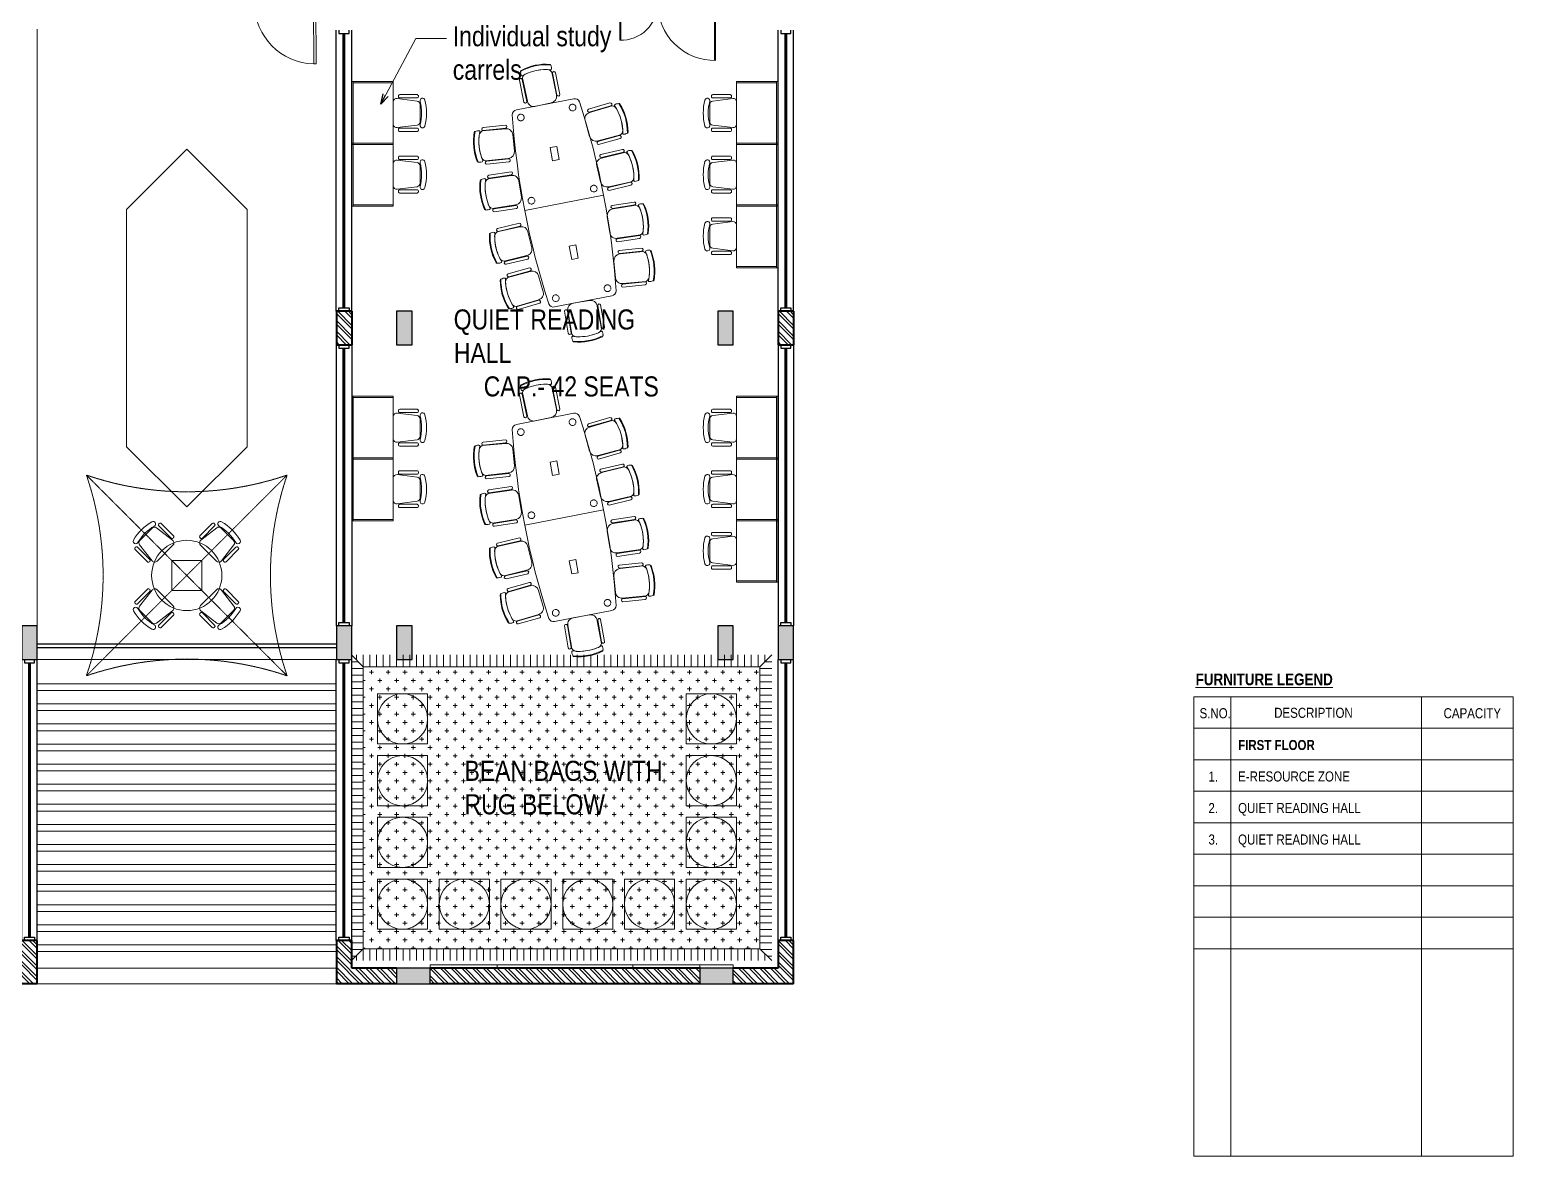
# Model space of a CAD drawing. Header units: inches. Extents: x 3461478 to 3553662, y 1119443 to 1186010.
# Drawn here: x 3531496 to 3553662, y 1127485 to 1144317 of the extents above; entities that cross this region are included whole.
import ezdxf

# ---------------------------------------------------------------- set-up
doc = ezdxf.new("R2010")
doc.units = ezdxf.units.IN
doc.header["$LTSCALE"] = 5
doc.header["$MEASUREMENT"] = 0
for name, pattern in [('1044 - Mafoi - Base File$0$DASHED2', [0.375, 0.25, -0.125]), ('DASHED2', [0.375, 0.25, -0.125]), ('HIDDEN', [0.375, 0.25, -0.125])]:
    doc.linetypes.add(name, pattern=pattern)
doc.layers.get('0').update_dxf_attribs({"lineweight": 13})
for name, color, linetype, lineweight in [('door', 3, 'Continuous', 9), ('ele', 51, 'Continuous', 18), ('furniture', 95, 'Continuous', 18), ('hatch', 8, 'Continuous', 9), ('hidden', 8, 'HIDDEN', 13), ('S-Concrete', 6, 'Continuous', 30), ('steps', 25, 'Continuous', 9), ('text', 190, 'Continuous', 20), ('wall', 1, 'Continuous', 40)]:
    doc.layers.add(name, color=color, linetype=linetype, lineweight=lineweight)
doc.layers.add('Railng', color=203, linetype='Continuous')
doc.layers.add('win', color=4, linetype='Continuous')
doc.styles.get("Standard").update_dxf_attribs({"font": 'swissc.ttf', "height": 350})
doc.dimstyles.get("Standard").update_dxf_attribs({"dimtxt": 100, "dimasz": 50, "dimexe": 50, "dimexo": 50, "dimgap": 1, "dimtad": 0, "dimdec": 0, "dimzin": 4, "dimdsep": 46, "dimtxsty": 'Standard', "dimblk1": 'ARCHTICK', "dimblk2": 'ARCHTICK', "dimsah": 1, "dimcen": 0, "dimdle": 50, "dimclrd": 45, "dimclre": 45, "dimclrt": 256, "dimadec": 0, "dimazin": 0, "dimtfac": 4, "dimtdec": 0, "dimtofl": 0, "dimtmove": 2, "dimatfit": 0, "dimldrblk": 'OPEN30', "dimfxl": 0, "dimtolj": 1, "dimtzin": 0, "dimlwd": 18, "dimlwe": 18, "dimarcsym": 0})
pattern_1 = [(135, (3710434.9, 790596.53), (-79.549513, -79.549513), []), (135, (3710434.9, 790649.57), (-79.549513, -79.549513), [])]
pattern_2 = [(90, (-3544522.58, -1160126), (-100, 6e-15), [])]
pattern_3 = [(0, (-3544522.58, -1160126), (0, 100), [])]

# ---------------------------------------------------------------- blocks, each defined once
blk = doc.blocks.new('w6')
at = {"layer": 'win', "color": 2, "lineweight": 60}
blk.add_line((-503968, -64799), (-499868, -64799), dxfattribs=at)
at = {"layer": 'win'}
for points in [[(-504018, -64684), (-499818, -64684)], [(-504018, -64724), (-503968, -64724), (-503968, -64874), (-504018, -64874)], [(-499818, -64724), (-499868, -64724), (-499868, -64874), (-499818, -64874)], [(-504018, -64914), (-499818, -64914)]]:
    blk.add_lwpolyline(points, dxfattribs=at)
blk = doc.blocks.new('ABL_Door_S - 1000 x 2100-11-3 Second Floor Lvl')
at = {"layer": 'door', "color": 5}
for p, q in [((-500, 38), (-450, 38)), ((-500, -38), (-500, 38)), ((-450, 38), (-450, -3)), ((450, 38), (450, -3)), ((500, 38), (450, 38)), ((500, -38), (500, 38)), ((-500, -38), (-465, -38)), ((-465, -3), (-450, -3)), ((-465, -38), (-465, -3)), ((-430, -38), (-465, -38)), ((465, -3), (450, -3)), ((465, -38), (465, -3)), ((500, -38), (465, -38))]:
    blk.add_line(p, q, dxfattribs=at)
at = {"layer": 'door', "color": 5, "lineweight": 18}
for p, q in [((-465, -38), (-465, -902)), ((-430, -38), (-430, -902)), ((-430, -902), (-465, -902))]:
    blk.add_line(p, q, dxfattribs=at)
at = {"layer": 'door'}
blk.add_arc((-450, -3), 900, 271.2733, 0, dxfattribs=at)
blk = doc.blocks.new('Big Door Garbage')
at = {"layer": 'door', "color": 5, "lineweight": 18}
for p, q in [((-12550, 128778), (-12500, 128778)), ((-12550, 128703), (-12550, 128778)), ((-12550, 128703), (-12515, 128703)), ((-12515, 128738), (-12500, 128738)), ((-12515, 128703), (-12515, 128738)), ((-12500, 128703), (-12515, 128703)), ((-12515, 128700), (-12515, 128189)), ((-12500, 128778), (-12500, 128738)), ((-12499, 128700), (-12499, 128189)), ((-11101, 128700), (-11101, 127889)), ((-11100, 128778), (-11100, 128738)), ((-11050, 128778), (-11100, 128778)), ((-11085, 128738), (-11100, 128738)), ((-11100, 128703), (-11085, 128703)), ((-11085, 128703), (-11085, 128738)), ((-11050, 128703), (-11085, 128703)), ((-11085, 128700), (-11085, 127889)), ((-11050, 128703), (-11050, 128778))]:
    blk.add_line(p, q, dxfattribs=at)
at = {"layer": 'door', "lineweight": 18}
for centre, radius, start, end in [((-12499, 128738), 549, 268.3162, 0), ((-11101, 128738), 849, 180, 271.3223)]:
    blk.add_arc(centre, radius, start, end, dxfattribs=at)
blk = doc.blocks.new('col 400 x 230')
at = {"layer": 'hatch'}
blk.add_hatch(color=256, dxfattribs=at).paths.add_polyline_path([(230, -500), (230, 0), (0, 0), (0, -500)])
at = {"layer": 'S-Concrete'}
blk.add_lwpolyline([(230, -500), (230, 0), (0, 0), (0, -500)], close=True, dxfattribs=at)
blk = doc.blocks.new('LIBRARY COLUMNS - 26.07.10')
at = {"layer": 'S-Concrete', "rotation": 270}
for p in [(225217, 234726), (225217, 230026), (225217, 229126), (229917, 229126), (225217, 224326), (229917, 224326), (225217, 223426)]:
    blk.add_blockref('col 400 x 230', p, dxfattribs=at)
at = {"layer": 'S-Concrete'}
for p in [(219872, 229126), (219872, 224596)]:
    blk.add_blockref('col 400 x 230', p, dxfattribs=at)
blk = doc.blocks.new('CH2')
at = {"linetype": 'ByBlock'}
for points in [[(175, -97, 1), (194, -25, 0.127017), (-194, -25, 1), (-175, -97, -0.127017)], [(-255, -122), (-245, -122, -0.414214), (-225, -142), (-225, -402, -0.414214), (-245, -422), (-255, -422, -0.414214), (-275, -402), (-275, -142, -0.414214)], [(131, -97), (-131, -97, 0.378242), (-180, -141), (-218, -441, 0.451123), (-168, -497), (168, -497, 0.451123), (218, -441), (180, -141, 0.378242)], [(255, -122), (245, -122, 0.414214), (225, -142), (225, -402, 0.414214), (245, -422), (255, -422, 0.414214), (275, -402), (275, -142, 0.414214)]]:
    blk.add_lwpolyline(points, format="xyb", close=True, dxfattribs=at)
blk = doc.blocks.new('WEGHWERH')
at = {"layer": 'furniture'}
for points in [[(340672, 248130), (340652, 248130), (340652, 247530), (340672, 247530)], [(340672, 248130), (341572, 248130), (341572, 247530), (340672, 247530)], [(341592, 247530), (341572, 247530), (341572, 248130), (341592, 248130)], [(340652, 247530), (341592, 247530), (341592, 247510), (340652, 247510)]]:
    blk.add_lwpolyline(points, close=True, dxfattribs=at)
blk.add_blockref('CH2', (341122, 248627), dxfattribs=at)
blk = doc.blocks.new('A$C39E51918')
at = {"layer": 'furniture'}
h = blk.add_hatch(dxfattribs=at)
h.set_pattern_fill('_USER', color=256, scale=100, angle=90, style=0, pattern_type=0)
h.set_pattern_definition(pattern_2)
h.paths.add_polyline_path([(-176, 4390), (6104, 4390), (5928, 4214), (0, 4214)])
h = blk.add_hatch(dxfattribs=at)
h.set_pattern_fill('_USER', color=256, scale=100, style=0, pattern_type=0)
h.set_pattern_definition(pattern_3)
h.paths.add_polyline_path([(-176, -176), (-176, 4390), (0, 4214), (0, 0)])
h = blk.add_hatch(dxfattribs=at)
h.set_pattern_fill('CROSS', color=8, scale=500, angle=270, style=0)
h.set_pattern_definition([(270, (-3544522.58, -1160126), (125, -125), [62.5, -187.5]), (0, (-3544553.83, -1160157.25), (125, 125), [62.5, -187.5])])
h.paths.add_polyline_path([(5928, 4214), (0, 4214), (0, 0), (5928, 0)])
h = blk.add_hatch(dxfattribs=at)
h.set_pattern_fill('_USER', color=256, scale=100, style=0, pattern_type=0)
h.set_pattern_definition(pattern_3)
h.paths.add_polyline_path([(5928, 0), (5928, 4214), (6104, 4390), (6104, -176)])
h = blk.add_hatch(dxfattribs=at)
h.set_pattern_fill('_USER', color=256, scale=100, angle=90, style=0, pattern_type=0)
h.set_pattern_definition(pattern_2)
h.paths.add_polyline_path([(0, 0), (5928, 0), (6104, -176), (-176, -176)])
for points in [[(0, 4214), (-176, 4390)], [(5928, 4214), (0, 4214), (0, 0), (5928, 0), (5928, 4214)], [(5928, 4214), (6104, 4390)], [(0, 0), (-176, -176)], [(5928, 0), (6104, -176)]]:
    blk.add_lwpolyline(points, dxfattribs=at)
blk.add_lwpolyline([(0, 0), (5928, 0), (5928, 4214), (0, 4214)], close=True, dxfattribs=at)
blk = doc.blocks.new('_ArchTick')
at = {"color": 84, "linetype": 'ByBlock', "true_color": 0x248f00, "const_width": 0.15}
blk.add_lwpolyline([(-0.5, -0.5), (0.5, 0.5)], dxfattribs=at)
blk = doc.blocks.new('_Open30')
at = {"color": 0, "linetype": 'ByBlock', "lineweight": -2}
for p, q in [((-1, 0.27), (0, 0)), ((0, 0), (-1, -0.27)), ((0, 0), (-1, 0))]:
    blk.add_line(p, q, dxfattribs=at)
blk = doc.blocks.new('10seater')
at = {"layer": 'furniture', "ltscale": 10}
for p, q in [((-13119, -44095), (-13119, -45295)), ((-14619, -45133), (-14619, -44258)), ((-11619, -44258), (-11619, -45133))]:
    blk.add_line(p, q, dxfattribs=at)
for points in [[(-13969, -44645), (-13769, -44645), (-13769, -44745), (-13969, -44745)], [(-12269, -44645), (-12469, -44645), (-12469, -44745), (-12269, -44745)]]:
    blk.add_lwpolyline(points, close=True, dxfattribs=at)
at = {"layer": 'furniture', "linetype": '1044 - Mafoi - Base File$0$DASHED2'}
for centre in [(-14494, -44302), (-12994, -44221), (-11744, -44302), (-14494, -45089), (-12994, -45170), (-11744, -45089)]:
    blk.add_circle(centre, 50, dxfattribs=at)
at = {"layer": 'furniture', "ltscale": 10}
for centre, radius, start, end in [((-13119, -55827), 11732, 82.9577, 97.0423), ((-14544, -44258), 75, 100.2345, 180), ((-11694, -44258), 75, 0, 79.7655), ((-14544, -45133), 75, 180, 259.7655), ((-13119, -33564), 11732, 262.9577, 277.0423), ((-11694, -45133), 75, 280.2345, 0)]:
    blk.add_arc(centre, radius, start, end, dxfattribs=at)
blk = doc.blocks.new('PCH-7002')
at = {"layer": 'furniture', "ltscale": 10}
for p, q in [((-230, -110), (-234, -102)), ((-232, -63), (-230, -45)), ((231, -101), (226, -109)), ((231, -45), (232, -63))]:
    blk.add_line(p, q, dxfattribs=at)
for points in [[(-275, -170), (-275, -504, 0.852923), (-230, -504), (-230, -167, 0.927767), (-275, -170, 0.846265)], [(-222, -495), (-222, -503, 0.415681), (-127, -600), (122, -600, 0.405093), (222, -503), (222, -495), (225, -150, 0.299066), (145, -95, 0.10223), (-145, -95, 0.299471), (-225, -150), (-222, -503)], [(275, -170), (275, -504, -0.852923), (230, -504), (230, -167, -0.927767), (275, -170, -0.846265)]]:
    blk.add_lwpolyline(points, format="xyb", dxfattribs=at)
for centre, radius, start, end in [((-166, -86), 70.2, 160.9899, 193.0739), ((0, -796), 786, 72.8867, 106.9841), ((-215, -45), 15, 107.1294, 180), ((-220, -99), 15, 229.0423, 275.6572), ((0, -796), 796, 74.0279, 105.9721), ((0, -806), 726, 72.4725, 107.5275), ((217, -98), 15, 264.3816, 310.9577), ((211, -50), 20.8, 13.71, 67.6587), ((163, -80), 71.5, 343.1435, 13.8125)]:
    blk.add_arc(centre, radius, start, end, dxfattribs=at)
blk = doc.blocks.new('canopy')
for p, q in [((-3000, 3000), (3000, -3000)), ((-3000, -3000), (3000, 3000))]:
    blk.add_line(p, q)
for centre, start, end in [((0, 11750), 251.0754, 288.9246), ((-11750, 0), 341.0754, 18.9246), ((11750, 0), 161.0754, 198.9246), ((0, -11750), 71.0754, 108.9246)]:
    blk.add_arc(centre, 9250, start, end)
blk = doc.blocks.new('TALK 1050DIA')
at = {"linetype": 'DASHED2'}
blk.add_lwpolyline([(153417, 84916), (153867, 84916), (153867, 84466), (153417, 84466)], close=True, dxfattribs=at)
blk.add_circle((153642, 84691), 525)
blk = doc.blocks.new('Godrej Chair')
at = {"layer": 'furniture', "linetype": 'ByBlock'}
for points in [[(175, -97, 1), (194, -25, 0.127017), (-194, -25, 1), (-175, -97, -0.127017)], [(-255, -122), (-245, -122, -0.414214), (-225, -142), (-225, -402, -0.414214), (-245, -422), (-255, -422, -0.414214), (-275, -402), (-275, -142, -0.414214)], [(131, -97), (-131, -97, 0.378242), (-180, -141), (-218, -441, 0.451123), (-168, -497), (168, -497, 0.451123), (218, -441), (180, -141, 0.378242)], [(255, -122), (245, -122, 0.414214), (225, -142), (225, -402, 0.414214), (245, -422), (255, -422, 0.414214), (275, -402), (275, -142, 0.414214)]]:
    blk.add_lwpolyline(points, format="xyb", close=True, dxfattribs=at)

msp = doc.modelspace()

# ---------------------------------------------------------------- hatches: boundary and pattern name
at = {"layer": 'hatch'}
h = msp.add_hatch(dxfattribs=at)
h.set_pattern_fill('ANSI32', color=256, scale=300, angle=90, style=0)
h.set_pattern_definition([(135, (3334673.56, 1678929.29), (-79.549513, -79.549513), []), (135, (3334673.56, 1678982.33), (-79.549513, -79.549513), [])])
h.paths.add_polyline_path([(3536078, 1140109), (3536078, 1139909), (3536193, 1139909), (3536193, 1140109)])
h.paths.add_polyline_path([(3536078, 1139909), (3536078, 1139609), (3536193, 1139609), (3536193, 1139909)])
h.paths.add_polyline_path([(3536193, 1139909), (3536193, 1139609), (3536308, 1139609), (3536308, 1139909)])
h.paths.add_polyline_path([(3536193, 1140109), (3536193, 1139909), (3536308, 1139909), (3536308, 1140109)])
h = msp.add_hatch(dxfattribs=at)
h.set_pattern_fill('ANSI32', color=256, scale=300, angle=90, style=0)
h.set_pattern_definition([(135, (3341273.56, 1678929.29), (-79.549513, -79.549513), []), (135, (3341273.56, 1678982.33), (-79.549513, -79.549513), [])])
h.paths.add_polyline_path([(3542678, 1140109), (3542678, 1139909), (3542793, 1139909), (3542793, 1140109)])
h.paths.add_polyline_path([(3542678, 1139909), (3542678, 1139609), (3542793, 1139609), (3542793, 1139909)])
h.paths.add_polyline_path([(3542793, 1139909), (3542793, 1139609), (3542908, 1139609), (3542908, 1139909)])
h.paths.add_polyline_path([(3542793, 1140109), (3542793, 1139909), (3542908, 1139909), (3542908, 1140109)])
h = msp.add_hatch(dxfattribs=at)
h.set_pattern_fill('ANSI32', color=256, scale=300, angle=90, style=0)
h.set_pattern_definition(pattern_1)
h.paths.add_polyline_path([(3525008, 1130294), (3525008, 1130709), (3524778, 1130709), (3524778, 1130064), (3525678, 1130064), (3525678, 1130294)])
h.paths.add_polyline_path([(3526178, 1130294), (3526178, 1130064), (3530208, 1130064), (3530208, 1130294)])
h.paths.add_polyline_path([(3530708, 1130294), (3530708, 1130064), (3531608, 1130064), (3531608, 1130709), (3531378, 1130709), (3531378, 1130294)])
h = msp.add_hatch(dxfattribs=at)
h.set_pattern_fill('ANSI32', color=256, scale=300, angle=90, style=0)
h.set_pattern_definition(pattern_1)
h.paths.add_polyline_path([(3536308, 1130294), (3536308, 1130709), (3536078, 1130709), (3536078, 1130064), (3536978, 1130064), (3536978, 1130294)])
h.paths.add_polyline_path([(3537478, 1130294), (3537478, 1130064), (3541508, 1130064), (3541508, 1130294)])
h = msp.add_hatch(dxfattribs=at)
h.set_pattern_fill('ANSI32', color=256, scale=300, angle=90, style=0)
h.set_pattern_definition(pattern_1)
h.paths.add_polyline_path([(3542008, 1130294), (3542008, 1130064), (3542908, 1130064), (3542908, 1130709), (3542678, 1130709), (3542678, 1130294)])

# ---------------------------------------------------------------- linework, layer by layer
at = {"layer": 'ele'}
for p, q in [((3531378, 1134909), (3536308, 1134909)), ((3532051, 1134909), (3532281, 1134909)), ((3532610, 1134909), (3532840, 1134909)), ((3534286, 1134909), (3534516, 1134909)), ((3534845, 1134909), (3535075, 1134909)), ((3535404, 1134909), (3535634, 1134909)), ((3531608, 1130294), (3536078, 1130294)), ((3536078, 1130064), (3531608, 1130064))]:
    msp.add_line(p, q, dxfattribs=at)
at = {"layer": 'furniture'}
for points in [[(3536692, 1134395), (3537442, 1134395), (3537442, 1133645), (3536692, 1133645)], [(3541305, 1134395), (3542054, 1134395), (3542054, 1133645), (3541305, 1133645)], [(3536692, 1133472), (3537442, 1133472), (3537442, 1132723), (3536692, 1132723)], [(3541305, 1133472), (3542054, 1133472), (3542054, 1132723), (3541305, 1132723)], [(3536692, 1132550), (3537442, 1132550), (3537442, 1131800), (3536692, 1131800)], [(3541305, 1132550), (3542054, 1132550), (3542054, 1131800), (3541305, 1131800)], [(3536692, 1131627), (3537442, 1131627), (3537442, 1130878), (3536692, 1130878)], [(3538364, 1130878), (3538364, 1131627), (3537615, 1131627), (3537615, 1130878)], [(3539287, 1130878), (3539287, 1131627), (3538537, 1131627), (3538537, 1130878)], [(3540209, 1130878), (3540209, 1131627), (3539460, 1131627), (3539460, 1130878)], [(3541132, 1130878), (3541132, 1131627), (3540382, 1131627), (3540382, 1130878)], [(3542054, 1130878), (3542054, 1131627), (3541305, 1131627), (3541305, 1130878)]]:
    msp.add_lwpolyline(points, close=True, dxfattribs=at)
for points in [[(3540508, 1130344), (3537478, 1130344), (3537478, 1130294), (3538478, 1130294), (3538478, 1130344), (3537478, 1130344)], [(3541508, 1130344), (3540508, 1130344), (3540508, 1130294), (3541508, 1130294), (3541508, 1130344)], [(3542008, 1130344), (3540508, 1130344), (3540508, 1130294), (3542008, 1130294), (3542008, 1130344)]]:
    msp.add_lwpolyline(points, dxfattribs=at)
for centre in [(3537067, 1134020), (3541679, 1134020), (3537067, 1133097), (3541679, 1133097), (3537067, 1132175), (3541679, 1132175), (3537067, 1131252), (3537989, 1131252), (3538912, 1131252), (3539834, 1131252), (3540757, 1131252), (3541679, 1131252)]:
    msp.add_circle(centre, 375, dxfattribs=at)
at = {"layer": 'hidden'}
for p, q in [((3533169, 1134909), (3533399, 1134909)), ((3533728, 1134909), (3533958, 1134909)), ((3531608, 1134544), (3536078, 1134544)), ((3531608, 1134444), (3536078, 1134444)), ((3531608, 1134244), (3536078, 1134244)), ((3531608, 1134144), (3536078, 1134144)), ((3531608, 1133944), (3536078, 1133944)), ((3531608, 1133844), (3536078, 1133844)), ((3531608, 1133644), (3536078, 1133644)), ((3531608, 1133544), (3536078, 1133544)), ((3531608, 1133344), (3536078, 1133344)), ((3531608, 1133244), (3536078, 1133244)), ((3531608, 1133044), (3536078, 1133044)), ((3531608, 1132944), (3536078, 1132944)), ((3531608, 1132744), (3536078, 1132744)), ((3531608, 1132644), (3536078, 1132644)), ((3531608, 1132444), (3536078, 1132444)), ((3531608, 1132344), (3536078, 1132344)), ((3531608, 1132144), (3536078, 1132144)), ((3531608, 1132044), (3536078, 1132044)), ((3531608, 1131844), (3536078, 1131844)), ((3531608, 1131744), (3536078, 1131744)), ((3531608, 1131544), (3536078, 1131544)), ((3531608, 1131444), (3536078, 1131444)), ((3531608, 1131244), (3536078, 1131244)), ((3531608, 1131144), (3536078, 1131144)), ((3531608, 1130944), (3536078, 1130944)), ((3531608, 1130844), (3536078, 1130844)), ((3531608, 1130644), (3536078, 1130644)), ((3531608, 1130544), (3536078, 1130544))]:
    msp.add_line(p, q, dxfattribs=at)
at = {"layer": 'Railng'}
for p, q in [((3531608, 1135139), (3536078, 1135139)), ((3531608, 1135089), (3536078, 1135089))]:
    msp.add_line(p, q, dxfattribs=at)
at = {"layer": 'steps'}
for p, q in [((3531608, 1135409), (3531608, 1144324)), ((3533843, 1142532), (3532943, 1141632)), ((3533843, 1142532), (3534743, 1141632)), ((3532943, 1141632), (3532943, 1138086)), ((3534743, 1141632), (3534743, 1138086)), ((3533843, 1137186), (3532943, 1138086)), ((3533843, 1137186), (3534743, 1138086))]:
    msp.add_line(p, q, dxfattribs=at)
at = {"layer": 'text'}
msp.add_lwpolyline([(3548890, 1134349), (3553661, 1134349), (3553662, 1127485), (3548890, 1127485)], close=True, dxfattribs=at)
for points in [[(3549441, 1134349), (3549441, 1127485)], [(3552288, 1134349), (3552288, 1127485)], [(3548890, 1133880), (3553662, 1133880)], [(3548890, 1133409), (3553662, 1133409)], [(3548890, 1132939), (3553662, 1132939)], [(3548890, 1132468), (3553662, 1132468)], [(3548890, 1131998), (3553662, 1131998)], [(3548890, 1131527), (3553662, 1131527)], [(3548890, 1131056), (3553662, 1131056)], [(3548890, 1130586), (3553662, 1130586)]]:
    msp.add_lwpolyline(points, dxfattribs=at)
at = {"layer": 'wall'}
for p, q in [((3536078, 1140109), (3536078, 1139609)), ((3536308, 1140109), (3536078, 1140109)), ((3536308, 1140109), (3536308, 1139609)), ((3542678, 1140109), (3542678, 1139609)), ((3542908, 1140109), (3542678, 1140109)), ((3542908, 1140109), (3542908, 1139609)), ((3536078, 1139609), (3536308, 1139609)), ((3542678, 1139609), (3542908, 1139609)), ((3531608, 1130709), (3531378, 1130709)), ((3531608, 1130064), (3531608, 1130709)), ((3536078, 1130709), (3536078, 1130064)), ((3536308, 1130709), (3536078, 1130709)), ((3536308, 1130294), (3536308, 1130709)), ((3542678, 1130709), (3542678, 1130294)), ((3542908, 1130709), (3542678, 1130709)), ((3542908, 1130064), (3542908, 1130709)), ((3536978, 1130294), (3536308, 1130294)), ((3541508, 1130294), (3537478, 1130294)), ((3542677, 1130294), (3542008, 1130294)), ((3531608, 1130064), (3530708, 1130064)), ((3536978, 1130064), (3536078, 1130064)), ((3541508, 1130064), (3537478, 1130064)), ((3542909, 1130064), (3542008, 1130064))]:
    msp.add_line(p, q, dxfattribs=at)

# ---------------------------------------------------------------- block references
at = {"layer": 'door', "xscale": -1, "rotation": 0.1523473888725846}
msp.add_blockref('ABL_Door_S - 1000 x 2100-11-3 Second Floor Lvl', (3535307, 1144708), dxfattribs=at)
at = {"layer": 'furniture'}
for name, p, rotation in [('PCH-7002', (3539046, 1143784), 11.80412683001202), ('WEGHWERH', (3288799, 1484193), 270), ('PCH-7002', (3540405, 1143004), 286.0391686786237), ('WEGHWERH', (3288799, 1483273), 270), ('PCH-7002', (3540581, 1142299), 283.3167184683188), ('PCH-7002', (3538385, 1141041), 103.3167184683189), ('PCH-7002', (3538557, 1140356), 106.0391686786237), ('PCH-7002', (3539046, 1139084), 11.80412683001202), ('WEGHWERH', (3288799, 1479493), 270), ('PCH-7002', (3540405, 1138304), 286.0391686786237), ('WEGHWERH', (3288799, 1478573), 270), ('PCH-7002', (3540581, 1137599), 283.3167184683188), ('Godrej Chair', (3534519, 1136846), 314.9999999999998), ('PCH-7002', (3538385, 1136341), 103.3167184683189), ('Godrej Chair', (3533166, 1135479), 135), ('PCH-7002', (3538557, 1135656), 106.0391686786237)]:
    msp.add_blockref(name, p, dxfattribs=dict(at, rotation=rotation))
at = {"layer": 'furniture', "xscale": -1}
for name, p, rotation in [('WEGHWERH', (3790186, 1484193), 90), ('10seater', (3580872, 1163098), 280.9478526987047), ('PCH-7002', (3538130, 1142564), 95.85653671878582), ('WEGHWERH', (3790186, 1483273), 90), ('PCH-7002', (3538230, 1141844), 98.57898692909046), ('PCH-7002', (3540736, 1141495), 278.5789869290906), ('WEGHWERH', (3790186, 1482353), 90), ('PCH-7002', (3540832, 1140796), 275.8565367187857), ('PCH-7002', (3539844, 1139661), 190.0915785673974), ('WEGHWERH', (3790186, 1479493), 90), ('10seater', (3580872, 1158398), 280.9478526987047), ('PCH-7002', (3538130, 1137864), 95.85653671878582), ('WEGHWERH', (3790186, 1478573), 90), ('PCH-7002', (3538230, 1137144), 98.57898692909046), ('Godrej Chair', (3533166, 1136846), 44.99999999999984), ('PCH-7002', (3540736, 1136795), 278.5789869290906), ('WEGHWERH', (3790186, 1477653), 90), ('PCH-7002', (3540832, 1136096), 275.8565367187857), ('Godrej Chair', (3534519, 1135479), 224.9999999999999), ('PCH-7002', (3539844, 1134961), 190.0915785673974)]:
    msp.add_blockref(name, p, dxfattribs=dict(at, rotation=rotation))
at = {"layer": 'furniture'}
for name, p in [('TALK 1050DIA', (3380201, 1051472)), ('A$C39E51918', (3536479, 1130586))]:
    msp.add_blockref(name, p, dxfattribs=at)
at = {"layer": 'hidden'}
msp.add_blockref('Big Door Garbage', (3552828, 1015969), dxfattribs=at)
at = {"layer": 'hidden', "xscale": 0.5, "yscale": 0.5, "zscale": 0.5}
msp.add_blockref('canopy', (3533843, 1136163), dxfattribs=at)
at = {"layer": 'S-Concrete', "rotation": 90}
msp.add_blockref('LIBRARY COLUMNS - 26.07.10', (3766104, 910192), dxfattribs=at)
msp.add_blockref('LIBRARY COLUMNS - 26.07.10', (3766104, 910192), dxfattribs=at)
at = {"layer": 'win', "rotation": 90}
for p in [(3471393, 1644127), (3477993, 1644127), (3466693, 1634727), (3471393, 1634727), (3477993, 1634727)]:
    msp.add_blockref('w6', p, dxfattribs=at)
at = {"layer": 'win', "xscale": -1, "rotation": 90}
for p in [(3471393, 635591), (3477993, 635591)]:
    msp.add_blockref('w6', p, dxfattribs=at)

# ---------------------------------------------------------------- texts
at = {"layer": 'text', "attachment_point": 1}
for s, insert, char_height, width in [('Individual study carrels', (3537817, 1144369), 300, 3108.69), ('\\pi-2.2566;QUIET READING HALL \\P\\pi446.96;CAP.- 42 SEATS', (3537833, 1140137), 300, 3373.41), ('{\\fSwis721 Cn BT|b1|i0|c0|p34;\\LFURNITURE LEGEND}', (3548916, 1134698), 175, 3274.91), ('S.NO.', (3548974, 1134180), 150, 2219.17), ('DESCRIPTION', (3550089, 1134186), 150, 2219.17), ('CAPACITY', (3552620, 1134180), 150, 2820.15), ('{\\fSwis721 Cn BT|b1|i0|c0|p34;FIRST FLOOR}', (3549550, 1133705), 150, 2706.39), ('BEAN BAGS WITH RUG BELOW', (3537992, 1133394), 300, 3108.69), ('1.', (3549107, 1133234), 150, 2706.39), ('E-RESOURCE ZONE', (3549550, 1133235), 150, 2706.39), ('2.', (3549107, 1132763), 150, 2706.39), ('QUIET READING HALL', (3549550, 1132764), 150, 2706.39), ('3.', (3549108, 1132293), 150, 2706.39), ('QUIET READING HALL', (3549550, 1132293), 150, 2706.39)]:
    msp.add_mtext(s, dxfattribs=dict(at, insert=insert, char_height=char_height, width=width))

# ---------------------------------------------------------------- leaders
at = {"layer": 'text'}
msp.add_leader([(3536744, 1143205), (3537264, 1144185), (3537724, 1144185)], dimstyle='Standard', override={"dimasz": 150, "dimclrd": 256}, dxfattribs=at)

doc.saveas('drawing.dxf')
